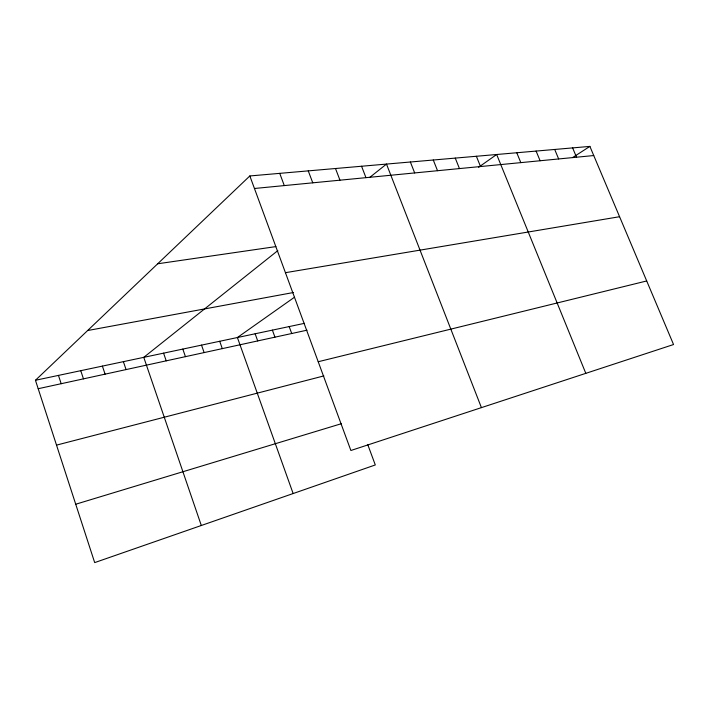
<?xml version="1.0" encoding="UTF-8"?>
<svg xmlns="http://www.w3.org/2000/svg" width="709" height="709" viewBox="0 0 709 709"><rect width="100%" height="100%" fill="white"/><g stroke="black" fill="none" stroke-linecap="round" stroke-linejoin="round"><path stroke-width="1.06" d="M367.803 444.747L375.3 464.953L94.687 562.6L35.45 380.272L249.834 175.956L589.888 146.4L673.55 344.53L350.884 450.499L249.834 175.956M277.822 250.605L143.767 357.345L201.312 525.493M369.814 177.356L386.485 164.08L481.42 407.622M294.403 297.284L237.4 337.528L293.136 493.544M478.584 167.271L496.663 154.5L585.811 373.342M572.544 157.593L589.888 146.4M75.721 504.232L341.446 423.681M56.516 445.119L323.862 375.912M318.217 361.732L646.705 280.959M38.189 388.718L307.024 330.181M35.45 380.272L304.507 323.331M87.641 330.536L293.535 292.498M285.443 272.681L619.577 216.715M157.682 263.783L275.881 246.599M254.451 188.488L593.743 155.546M572.624 147.897L576.523 157.212M554.704 149.457L558.657 158.949M536.101 151.07L540.107 160.748M516.772 152.754L520.823 162.627M476.368 156.264L480.525 166.535M455.258 158.098L459.459 168.582M433.279 160.012L437.533 170.709M410.369 161.998L414.676 172.934M361.555 166.243L365.959 177.658M335.499 168.512L339.957 180.183M308.255 170.878L312.766 182.825M279.736 173.359L284.291 185.59M289.175 326.574L291.718 333.514M272.389 330.128L274.941 337.165M255.134 333.779L257.704 340.923M219.701 341.277L222.307 348.624M201.516 345.123L204.139 352.586M182.807 349.085L185.448 356.654M163.575 353.153L166.225 360.837M123.384 361.661L126.069 369.584M102.388 366.101L105.092 374.148M80.755 370.683L83.467 378.854M58.457 375.407L61.178 383.711"/></g></svg>
